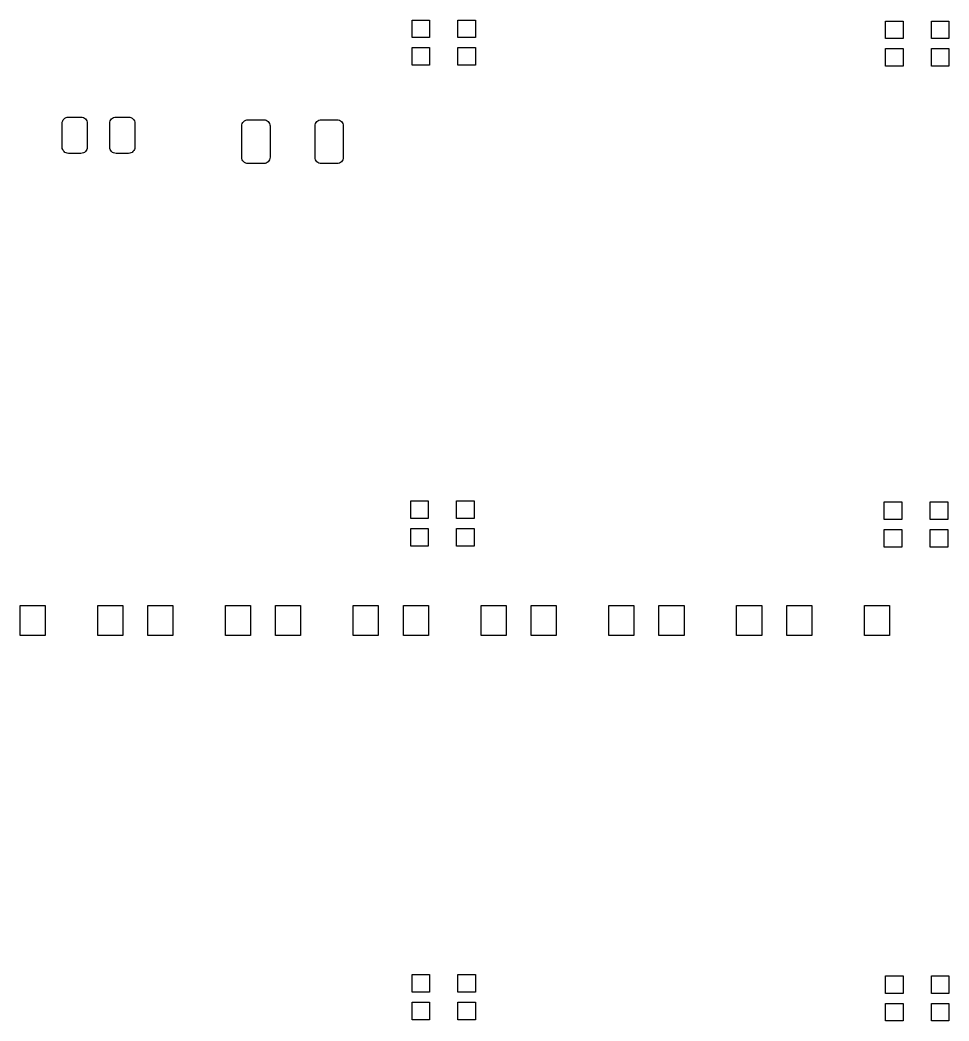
# Model space of a CAD drawing. Extents: x 1.3 to 14.8, y -4.8 to -0.1.
# Drawn here: x 13.124 to 14.584, y -2.492 to -0.919 of the extents above; entities that cross this region are included whole.
import ezdxf

# ---------------------------------------------------------------- set-up
doc = ezdxf.new("R2010")
doc.units = 0
doc.header["$MEASUREMENT"] = 0
doc.layers.add('BLACK', color=7, linetype='CONTINUOUS')

msp = doc.modelspace()

# ---------------------------------------------------------------- linework, layer by layer
at = {"layer": 'BLACK', "linetype": 'CONTINUOUS'}
for p, q in [((13.7402, -0.946472), (13.7402, -0.918913)), ((13.7402, -0.918913), (13.7678, -0.918913)), ((13.7678, -0.918913), (13.7678, -0.946472)), ((13.8123, -0.946472), (13.8123, -0.918913)), ((13.8123, -0.918913), (13.8398, -0.918913)), ((13.8398, -0.918913), (13.8398, -0.946472)), ((14.4842, -0.948126), (14.4842, -0.920567)), ((14.4842, -0.920567), (14.5118, -0.920567)), ((14.5118, -0.920567), (14.5118, -0.948126)), ((14.5563, -0.948126), (14.5563, -0.920567)), ((14.5563, -0.920567), (14.5838, -0.920567)), ((14.5838, -0.920567), (14.5838, -0.948126)), ((13.7678, -0.946472), (13.7402, -0.946472)), ((13.8398, -0.946472), (13.8123, -0.946472)), ((14.5118, -0.948126), (14.4842, -0.948126)), ((14.5838, -0.948126), (14.5563, -0.948126)), ((13.7402, -0.98978), (13.7402, -0.96222)), ((13.7402, -0.96222), (13.7678, -0.96222)), ((13.7678, -0.96222), (13.7678, -0.98978)), ((13.8123, -0.98978), (13.8123, -0.96222)), ((13.8123, -0.96222), (13.8398, -0.96222)), ((13.8398, -0.96222), (13.8398, -0.98978)), ((14.4842, -0.991433), (14.4842, -0.963874)), ((14.4842, -0.963874), (14.5118, -0.963874)), ((14.5118, -0.963874), (14.5118, -0.991433)), ((14.5563, -0.991433), (14.5563, -0.963874)), ((14.5563, -0.963874), (14.5838, -0.963874)), ((14.5838, -0.963874), (14.5838, -0.991433)), ((13.7678, -0.98978), (13.7402, -0.98978)), ((13.8398, -0.98978), (13.8123, -0.98978)), ((14.5118, -0.991433), (14.4842, -0.991433)), ((14.5838, -0.991433), (14.5563, -0.991433)), ((13.1905, -1.0813), (13.1907, -1.07938)), ((13.1905, -1.1187), (13.1905, -1.0813)), ((13.1907, -1.07938), (13.1913, -1.07753)), ((13.1913, -1.07753), (13.1922, -1.07583)), ((13.1922, -1.07583), (13.1934, -1.07434)), ((13.1934, -1.07434), (13.1949, -1.07312)), ((13.1949, -1.07312), (13.1966, -1.07221)), ((13.1966, -1.07221), (13.1984, -1.07165)), ((13.1984, -1.07165), (13.2004, -1.07146)), ((13.2004, -1.07146), (13.22, -1.07146)), ((13.22, -1.07146), (13.222, -1.07165)), ((13.222, -1.07165), (13.2238, -1.07221)), ((13.2238, -1.07221), (13.2255, -1.07312)), ((13.2255, -1.07312), (13.227, -1.07434)), ((13.227, -1.07434), (13.2282, -1.07583)), ((13.2282, -1.07583), (13.2291, -1.07753)), ((13.2291, -1.07753), (13.2297, -1.07938)), ((13.2297, -1.07938), (13.2299, -1.0813)), ((13.2299, -1.0813), (13.2299, -1.1187)), ((13.2653, -1.0813), (13.2655, -1.07938)), ((13.2653, -1.1187), (13.2653, -1.0813)), ((13.2655, -1.07938), (13.2661, -1.07753)), ((13.2661, -1.07753), (13.267, -1.07583)), ((13.267, -1.07583), (13.2682, -1.07434)), ((13.2682, -1.07434), (13.2697, -1.07312)), ((13.2697, -1.07312), (13.2714, -1.07221)), ((13.2714, -1.07221), (13.2732, -1.07165)), ((13.2732, -1.07165), (13.2752, -1.07146)), ((13.2752, -1.07146), (13.2948, -1.07146)), ((13.2948, -1.07146), (13.2968, -1.07165)), ((13.2968, -1.07165), (13.2986, -1.07221)), ((13.2986, -1.07221), (13.3003, -1.07312)), ((13.3003, -1.07312), (13.3018, -1.07434)), ((13.3018, -1.07434), (13.303, -1.07583)), ((13.303, -1.07583), (13.3039, -1.07753)), ((13.3039, -1.07753), (13.3045, -1.07938)), ((13.3045, -1.07938), (13.3047, -1.0813)), ((13.3047, -1.0813), (13.3047, -1.1187)), ((13.4728, -1.08539), (13.473, -1.08347)), ((13.473, -1.08347), (13.4735, -1.08163)), ((13.4735, -1.08163), (13.4745, -1.07993)), ((13.4745, -1.07993), (13.4757, -1.07843)), ((13.4757, -1.07843), (13.4772, -1.07721)), ((13.4772, -1.07721), (13.4789, -1.0763)), ((13.4789, -1.0763), (13.4807, -1.07574)), ((13.4807, -1.07574), (13.4826, -1.07555)), ((13.4826, -1.07555), (13.5072, -1.07555)), ((13.5072, -1.07555), (13.5092, -1.07574)), ((13.5092, -1.07574), (13.511, -1.0763)), ((13.511, -1.0763), (13.5127, -1.07721)), ((13.5127, -1.07721), (13.5142, -1.07843)), ((13.5142, -1.07843), (13.5154, -1.07993)), ((13.5154, -1.07993), (13.5163, -1.08163)), ((13.5163, -1.08163), (13.5169, -1.08347)), ((13.5169, -1.08347), (13.5171, -1.08539)), ((13.588, -1.08539), (13.5881, -1.08347)), ((13.5881, -1.08347), (13.5887, -1.08163)), ((13.5887, -1.08163), (13.5896, -1.07993)), ((13.5896, -1.07993), (13.5908, -1.07843)), ((13.5908, -1.07843), (13.5923, -1.07721)), ((13.5923, -1.07721), (13.594, -1.0763)), ((13.594, -1.0763), (13.5959, -1.07574)), ((13.5959, -1.07574), (13.5978, -1.07555)), ((13.5978, -1.07555), (13.6224, -1.07555)), ((13.6224, -1.07555), (13.6243, -1.07574)), ((13.6243, -1.07574), (13.6262, -1.0763)), ((13.6262, -1.0763), (13.6279, -1.07721)), ((13.6279, -1.07721), (13.6294, -1.07843)), ((13.6294, -1.07843), (13.6306, -1.07993)), ((13.6306, -1.07993), (13.6315, -1.08163)), ((13.6315, -1.08163), (13.6321, -1.08347)), ((13.6321, -1.08347), (13.6322, -1.08539)), ((13.4728, -1.13461), (13.4728, -1.08539)), ((13.5171, -1.08539), (13.5171, -1.13461)), ((13.588, -1.13461), (13.588, -1.08539)), ((13.6322, -1.08539), (13.6322, -1.13461)), ((13.1907, -1.12062), (13.1905, -1.1187)), ((13.1913, -1.12247), (13.1907, -1.12062)), ((13.1922, -1.12417), (13.1913, -1.12247)), ((13.1934, -1.12566), (13.1922, -1.12417)), ((13.1949, -1.12688), (13.1934, -1.12566)), ((13.1966, -1.12779), (13.1949, -1.12688)), ((13.1984, -1.12835), (13.1966, -1.12779)), ((13.2004, -1.12854), (13.1984, -1.12835)), ((13.22, -1.12854), (13.2004, -1.12854)), ((13.222, -1.12835), (13.22, -1.12854)), ((13.2238, -1.12779), (13.222, -1.12835)), ((13.2255, -1.12688), (13.2238, -1.12779)), ((13.227, -1.12566), (13.2255, -1.12688)), ((13.2282, -1.12417), (13.227, -1.12566)), ((13.2291, -1.12247), (13.2282, -1.12417)), ((13.2297, -1.12062), (13.2291, -1.12247)), ((13.2299, -1.1187), (13.2297, -1.12062)), ((13.2655, -1.12062), (13.2653, -1.1187)), ((13.2661, -1.12247), (13.2655, -1.12062)), ((13.267, -1.12417), (13.2661, -1.12247)), ((13.2682, -1.12566), (13.267, -1.12417)), ((13.2697, -1.12688), (13.2682, -1.12566)), ((13.2714, -1.12779), (13.2697, -1.12688)), ((13.2732, -1.12835), (13.2714, -1.12779)), ((13.2752, -1.12854), (13.2732, -1.12835)), ((13.2948, -1.12854), (13.2752, -1.12854)), ((13.2968, -1.12835), (13.2948, -1.12854)), ((13.2986, -1.12779), (13.2968, -1.12835)), ((13.3003, -1.12688), (13.2986, -1.12779)), ((13.3018, -1.12566), (13.3003, -1.12688)), ((13.303, -1.12417), (13.3018, -1.12566)), ((13.3039, -1.12247), (13.303, -1.12417)), ((13.3045, -1.12062), (13.3039, -1.12247)), ((13.3047, -1.1187), (13.3045, -1.12062)), ((13.473, -1.13653), (13.4728, -1.13461)), ((13.4735, -1.13837), (13.473, -1.13653)), ((13.4745, -1.14007), (13.4735, -1.13837)), ((13.4757, -1.14157), (13.4745, -1.14007)), ((13.4772, -1.14279), (13.4757, -1.14157)), ((13.4789, -1.1437), (13.4772, -1.14279)), ((13.4807, -1.14426), (13.4789, -1.1437)), ((13.4826, -1.14445), (13.4807, -1.14426)), ((13.5072, -1.14445), (13.4826, -1.14445)), ((13.5092, -1.14426), (13.5072, -1.14445)), ((13.511, -1.1437), (13.5092, -1.14426)), ((13.5127, -1.14279), (13.511, -1.1437)), ((13.5142, -1.14157), (13.5127, -1.14279)), ((13.5154, -1.14007), (13.5142, -1.14157)), ((13.5163, -1.13837), (13.5154, -1.14007)), ((13.5169, -1.13653), (13.5163, -1.13837)), ((13.5171, -1.13461), (13.5169, -1.13653)), ((13.5881, -1.13653), (13.588, -1.13461)), ((13.5887, -1.13837), (13.5881, -1.13653)), ((13.5896, -1.14007), (13.5887, -1.13837)), ((13.5908, -1.14157), (13.5896, -1.14007)), ((13.5923, -1.14279), (13.5908, -1.14157)), ((13.594, -1.1437), (13.5923, -1.14279)), ((13.5959, -1.14426), (13.594, -1.1437)), ((13.5978, -1.14445), (13.5959, -1.14426)), ((13.6224, -1.14445), (13.5978, -1.14445)), ((13.6243, -1.14426), (13.6224, -1.14445)), ((13.6262, -1.1437), (13.6243, -1.14426)), ((13.6279, -1.14279), (13.6262, -1.1437)), ((13.6294, -1.14157), (13.6279, -1.14279)), ((13.6306, -1.14007), (13.6294, -1.14157)), ((13.6315, -1.13837), (13.6306, -1.14007)), ((13.6321, -1.13653), (13.6315, -1.13837)), ((13.6322, -1.13461), (13.6321, -1.13653)), ((13.7382, -1.70213), (13.7382, -1.67457)), ((13.7382, -1.67457), (13.7657, -1.67457)), ((13.7657, -1.67457), (13.7657, -1.70213)), ((13.8102, -1.70213), (13.8102, -1.67457)), ((13.8102, -1.67457), (13.8378, -1.67457)), ((13.8378, -1.67457), (13.8378, -1.70213)), ((14.4822, -1.70378), (14.4822, -1.67622)), ((14.4822, -1.67622), (14.5098, -1.67622)), ((14.5098, -1.67622), (14.5098, -1.70378)), ((14.5543, -1.70378), (14.5543, -1.67622)), ((14.5543, -1.67622), (14.5818, -1.67622)), ((14.5818, -1.67622), (14.5818, -1.70378)), ((13.7657, -1.70213), (13.7382, -1.70213)), ((13.8378, -1.70213), (13.8102, -1.70213)), ((14.5098, -1.70378), (14.4822, -1.70378)), ((14.5818, -1.70378), (14.5543, -1.70378)), ((13.7382, -1.74543), (13.7382, -1.71787)), ((13.7382, -1.71787), (13.7657, -1.71787)), ((13.7657, -1.71787), (13.7657, -1.74543)), ((13.8102, -1.74543), (13.8102, -1.71787)), ((13.8102, -1.71787), (13.8378, -1.71787)), ((13.8378, -1.71787), (13.8378, -1.74543)), ((14.4822, -1.74709), (14.4822, -1.71953)), ((14.4822, -1.71953), (14.5098, -1.71953)), ((14.5098, -1.71953), (14.5098, -1.74709)), ((14.5543, -1.74709), (14.5543, -1.71953)), ((14.5543, -1.71953), (14.5818, -1.71953)), ((14.5818, -1.71953), (14.5818, -1.74709)), ((13.7657, -1.74543), (13.7382, -1.74543)), ((13.8378, -1.74543), (13.8102, -1.74543)), ((14.5098, -1.74709), (14.4822, -1.74709)), ((14.5818, -1.74709), (14.5543, -1.74709)), ((13.1243, -1.88612), (13.1243, -1.83888)), ((13.1243, -1.83888), (13.1637, -1.83888)), ((13.1637, -1.83888), (13.1637, -1.88612)), ((13.2463, -1.88612), (13.2463, -1.83888)), ((13.2463, -1.83888), (13.2857, -1.83888)), ((13.2857, -1.83888), (13.2857, -1.88612)), ((13.3251, -1.88612), (13.3251, -1.83888)), ((13.3251, -1.83888), (13.3644, -1.83888)), ((13.3644, -1.83888), (13.3644, -1.88612)), ((13.4471, -1.88612), (13.4471, -1.83888)), ((13.4471, -1.83888), (13.4865, -1.83888)), ((13.4865, -1.83888), (13.4865, -1.88612)), ((13.5258, -1.88612), (13.5258, -1.83888)), ((13.5258, -1.83888), (13.5652, -1.83888)), ((13.5652, -1.83888), (13.5652, -1.88612)), ((13.6479, -1.88612), (13.6479, -1.83888)), ((13.6479, -1.83888), (13.6872, -1.83888)), ((13.6872, -1.83888), (13.6872, -1.88612)), ((13.7266, -1.88612), (13.7266, -1.83888)), ((13.7266, -1.83888), (13.766, -1.83888)), ((13.766, -1.83888), (13.766, -1.88612)), ((13.8487, -1.88612), (13.8487, -1.83888)), ((13.8487, -1.83888), (13.888, -1.83888)), ((13.888, -1.83888), (13.888, -1.88612)), ((13.9274, -1.88612), (13.9274, -1.83888)), ((13.9274, -1.83888), (13.9667, -1.83888)), ((13.9667, -1.83888), (13.9667, -1.88612)), ((14.0494, -1.88612), (14.0494, -1.83888)), ((14.0494, -1.83888), (14.0888, -1.83888)), ((14.0888, -1.83888), (14.0888, -1.88612)), ((14.1281, -1.88612), (14.1281, -1.83888)), ((14.1281, -1.83888), (14.1675, -1.83888)), ((14.1675, -1.83888), (14.1675, -1.88612)), ((14.2502, -1.88612), (14.2502, -1.83888)), ((14.2502, -1.83888), (14.2896, -1.83888)), ((14.2896, -1.83888), (14.2896, -1.88612)), ((14.3289, -1.88612), (14.3289, -1.83888)), ((14.3289, -1.83888), (14.3683, -1.83888)), ((14.3683, -1.83888), (14.3683, -1.88612)), ((14.4509, -1.88612), (14.4509, -1.83888)), ((14.4509, -1.83888), (14.4903, -1.83888)), ((14.4903, -1.83888), (14.4903, -1.88612)), ((13.1637, -1.88612), (13.1243, -1.88612)), ((13.2857, -1.88612), (13.2463, -1.88612)), ((13.3644, -1.88612), (13.3251, -1.88612)), ((13.4865, -1.88612), (13.4471, -1.88612)), ((13.5652, -1.88612), (13.5258, -1.88612)), ((13.6872, -1.88612), (13.6479, -1.88612)), ((13.766, -1.88612), (13.7266, -1.88612)), ((13.888, -1.88612), (13.8487, -1.88612)), ((13.9667, -1.88612), (13.9274, -1.88612)), ((14.0888, -1.88612), (14.0494, -1.88612)), ((14.1675, -1.88612), (14.1281, -1.88612)), ((14.2896, -1.88612), (14.2502, -1.88612)), ((14.3683, -1.88612), (14.3289, -1.88612)), ((14.4903, -1.88612), (14.4509, -1.88612)), ((13.7402, -2.44647), (13.7402, -2.41891)), ((13.7402, -2.41891), (13.7678, -2.41891)), ((13.7678, -2.41891), (13.7678, -2.44647)), ((13.8123, -2.44647), (13.8123, -2.41891)), ((13.8123, -2.41891), (13.8398, -2.41891)), ((13.8398, -2.41891), (13.8398, -2.44647)), ((14.4842, -2.44847), (14.4842, -2.42091)), ((14.4842, -2.42091), (14.5118, -2.42091)), ((14.5118, -2.42091), (14.5118, -2.44847)), ((14.5563, -2.44847), (14.5563, -2.42091)), ((14.5563, -2.42091), (14.5838, -2.42091)), ((14.5838, -2.42091), (14.5838, -2.44847)), ((13.7678, -2.44647), (13.7402, -2.44647)), ((13.8398, -2.44647), (13.8123, -2.44647)), ((14.5118, -2.44847), (14.4842, -2.44847)), ((14.5838, -2.44847), (14.5563, -2.44847)), ((13.7402, -2.48978), (13.7402, -2.46222)), ((13.7402, -2.46222), (13.7678, -2.46222)), ((13.7678, -2.46222), (13.7678, -2.48978)), ((13.8123, -2.48978), (13.8123, -2.46222)), ((13.8123, -2.46222), (13.8398, -2.46222)), ((13.8398, -2.46222), (13.8398, -2.48978)), ((14.4842, -2.49178), (14.4842, -2.46422)), ((14.4842, -2.46422), (14.5118, -2.46422)), ((14.5118, -2.46422), (14.5118, -2.49178)), ((14.5563, -2.49178), (14.5563, -2.46422)), ((14.5563, -2.46422), (14.5838, -2.46422)), ((14.5838, -2.46422), (14.5838, -2.49178)), ((13.7678, -2.48978), (13.7402, -2.48978)), ((13.8398, -2.48978), (13.8123, -2.48978)), ((14.5118, -2.49178), (14.4842, -2.49178)), ((14.5838, -2.49178), (14.5563, -2.49178))]:
    msp.add_line(p, q, dxfattribs=at)

doc.saveas('drawing.dxf')
